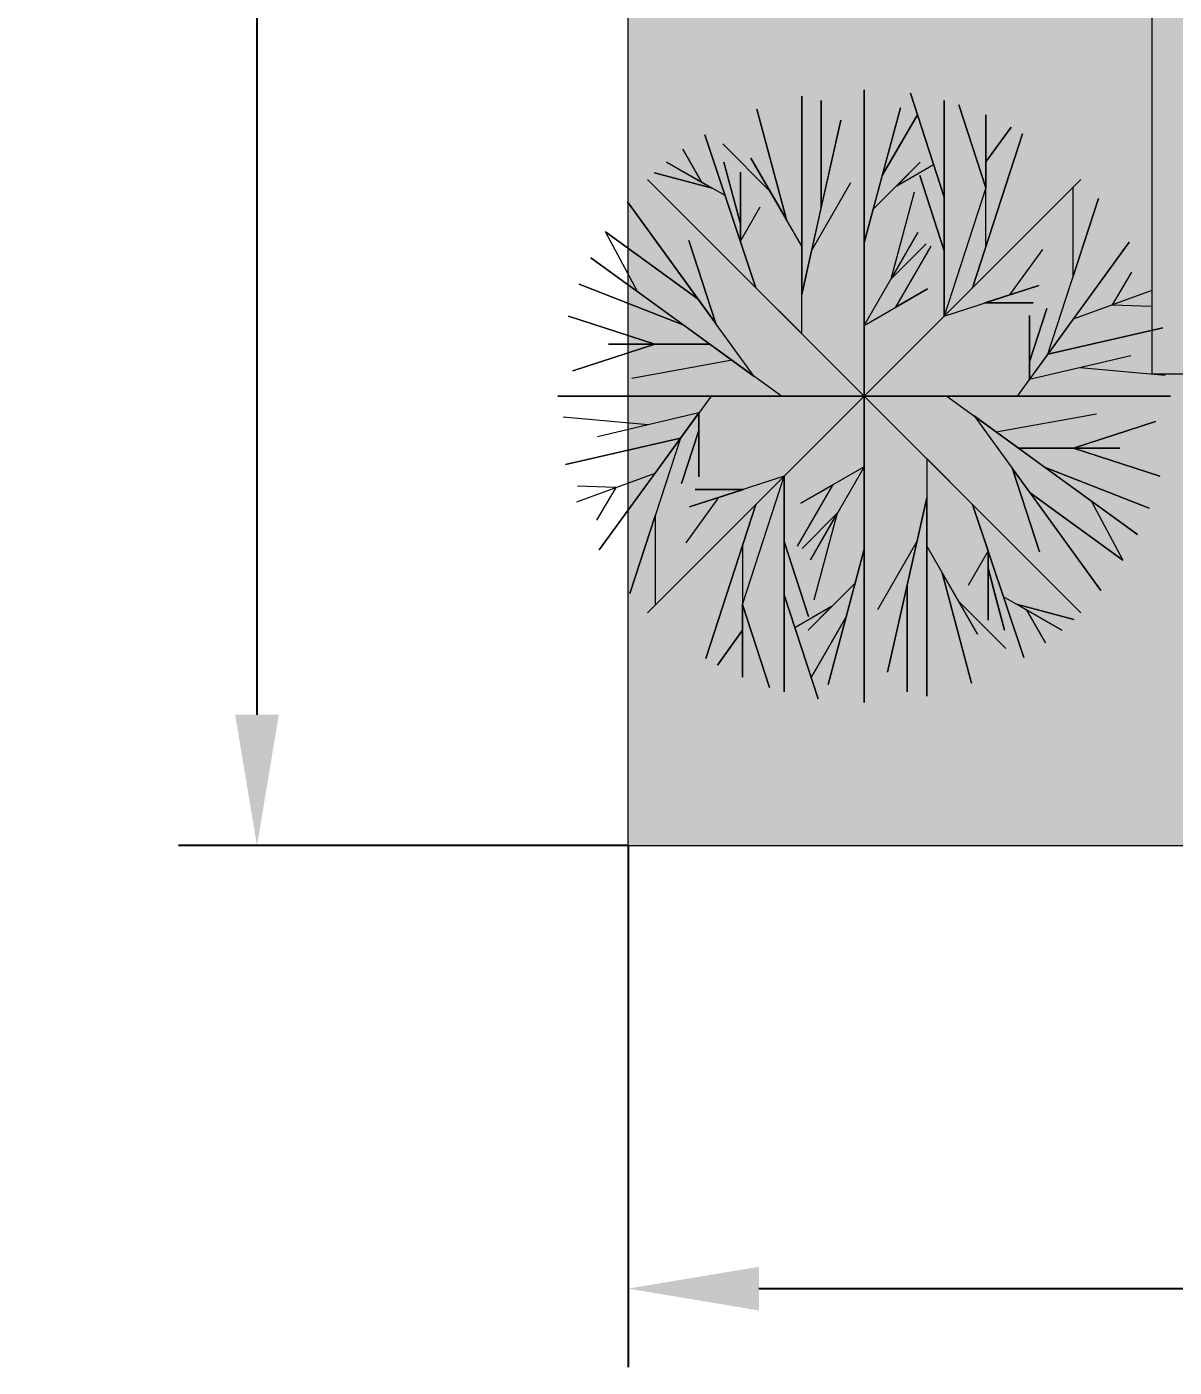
# Model space of a CAD drawing. Header units: millimetres. Extents: x 0 to 241, y -16 to 86.
# Drawn here: x 189.2 to 193.59, y -16.19 to -11.07 of the extents above; entities that cross this region are included whole.
import ezdxf

# ---------------------------------------------------------------- set-up
doc = ezdxf.new("R2010")
doc.units = ezdxf.units.MM
for name, color, linetype, lineweight in [('Warstwa1', 92, 'Continuous', 15), ('Warstwa2', 30, 'Continuous', 15), ('Warstwa3', 7, 'Continuous', 15), ('Warstwa4', 91, 'Continuous', 20)]:
    doc.layers.add(name, color=color, linetype=linetype, lineweight=lineweight)
doc.layers.add('Warstwa8', color=7, linetype='Continuous', lineweight=18, true_color=0xededed)
doc.styles.get("Standard").update_dxf_attribs({"font": 'arial.ttf'})
doc.dimstyles.new('Kopia ISO-25', dxfattribs={"dimtxt": 0.5, "dimasz": 0.5, "dimexe": 0.3, "dimexo": 0, "dimgap": 0.3, "dimtad": 1, "dimdec": 0, "dimtxsty": 'Standard', "dimcen": 2.5, "dimadec": 0, "dimazin": 0, "dimtfac": 1, "dimtdec": 0, "dimtmove": 0, "dimatfit": 3, "dimfxl": 1, "dimarcsym": 0})

# ---------------------------------------------------------------- blocks, each defined once
blk = doc.blocks.new('*D12')
at = {"layer": 'Defpoints', "color": 0, "transparency": 16777216}
for p in [(191.5, -14.2), (218.35, -14.2), (218.35, -15.8916)]:
    blk.add_point(p, dxfattribs=at)
at = {"layer": 'Warstwa3', "color": 0, "lineweight": -2, "transparency": 16777216}
for p, q in [((191.5, -14.2), (191.5, -16.1916)), ((218.35, -14.2), (218.35, -16.1916)), ((192, -15.8916), (217.85, -15.8916))]:
    blk.add_line(p, q, dxfattribs=at)
at = {"layer": 'Warstwa3', "color": 0, "transparency": 16777216}
for points in [[(192, -15.8083), (192, -15.975), (191.5, -15.8916)], [(217.85, -15.8083), (217.85, -15.975), (218.35, -15.8916)]]:
    blk.add_solid(points, dxfattribs=at)
at = {"layer": 'Warstwa3', "color": 0, "transparency": 16777216, "insert": (204.925, -15.3406), "char_height": 0.5, "attachment_point": 5}
blk.add_mtext('27', dxfattribs=at)
blk = doc.blocks.new('*D13')
at = {"layer": 'Defpoints', "color": 0, "transparency": 16777216}
for p in [(191.5, 27.2), (190.0829, -14.2), (191.5, -14.2)]:
    blk.add_point(p, dxfattribs=at)
at = {"layer": 'Warstwa3', "color": 0, "lineweight": -2, "transparency": 16777216}
for p, q in [((191.5, 27.2), (189.7829, 27.2)), ((190.0829, 26.7), (190.0829, -13.7)), ((191.5, -14.2), (189.7829, -14.2))]:
    blk.add_line(p, q, dxfattribs=at)
at = {"layer": 'Warstwa3', "color": 0, "transparency": 16777216}
for points in [[(189.9996, 26.7), (190.1663, 26.7), (190.0829, 27.2)], [(189.9996, -13.7), (190.1663, -13.7), (190.0829, -14.2)]]:
    blk.add_solid(points, dxfattribs=at)
at = {"layer": 'Warstwa3', "color": 0, "transparency": 16777216, "insert": (189.5319, 6.5), "char_height": 0.5, "attachment_point": 5, "rotation": 90}
blk.add_mtext('41', dxfattribs=at)

msp = doc.modelspace()

# ---------------------------------------------------------------- hatches: boundary and pattern name
at = {"layer": 'Warstwa4'}
h = msp.add_hatch(color=256, dxfattribs=at)
h.set_gradient(color1=(127, 255, 127), color2=(127, 255, 127), tint=1)
h.paths.add_polyline_path([(191.5, -14.2), (218.35, -14.2), (218.35, 26.2), (199.596, 26.887), (199.596, 26.817), (199.596, 26.1232), (206.7291, 25.763), (206.7291, 24.2463), (216.65, 23.8873), (216.65, -12.4), (214.3, -12.4), (193.6, -12.4), (193.5, -12.4), (193.5, 27.1103), (191.5, 27.1835)])
at = {"layer": 'Warstwa8'}
h = msp.add_hatch(dxfattribs=at)
h.set_pattern_fill('ANSI37', color=256, scale=0.001, angle=90, style=0)
h.set_pattern_definition([(135, (218.5, -14.2), (-0.00224506403, -0.00224506403), []), (225, (218.5, -14.2), (0.00224506403, -0.00224506403), [])])
h.paths.add_polyline_path([(193.5, 20.4096), (193.5, 11.7), (196.4357, 11.7, 0.414214), (197.1357, 11), (199.8, 11), (205.6797, 11), (205.3357, 10.5548, -0.414214), (205.6357, 10.2548), (209.3797, 10.2548), (209.3797, -0.3723, 0.414214), (210.8797, -1.8723), (216.65, -1.8723), (216.65, 0.1317), (216.6378, 0.1406), (216.5286, 0.345), (216.65, 0.2569), (216.65, 3.4817), (216.5549, 3.6599), (216.65, 3.5908), (216.65, 7.8411), (216.6205, 7.8626), (216.4991, 8.0898), (216.65, 7.9802), (216.65, 12.7914), (216.3609, 12.6851), (216.3609, 12.5923), (213.9609, 12.5923), (213.9609, 14.4423), (212.8109, 14.4423, -0.414214), (213.9609, 15.5923, -0.414214), (212.8109, 16.7423), (213.9609, 16.7423), (213.9609, 18.5923), (216.3609, 18.5923), (216.3609, 17.3212), (216.65, 17.3212), (216.65, 17.7834), (216.562, 17.9482), (216.65, 17.8843), (216.65, 22.4908), (216.6215, 22.5115), (216.5002, 22.7387), (216.65, 22.6299), (216.65, 23.8873), (206.7291, 24.2463), (206.7291, 25.763), (199.596, 26.1232), (199.596, 26.4096), (196.4357, 26.4096), (196.4357, 20.4096)])
h.paths.add_polyline_path([(197.1884, 15.2219), (198.7884, 15.2219), (198.7884, 14.2219), (197.1884, 14.2219)], flags=16)
h.paths.add_polyline_path([(197.1884, 13.9219), (198.7884, 13.9219), (198.7884, 12.9219), (197.1884, 12.9219)], flags=16)
h.paths.add_polyline_path([(197.1884, 12.6219), (198.7884, 12.6219), (198.7884, 11.6219), (197.1884, 11.6219)], flags=16)
h.paths.add_polyline_path([(201.4757, 14.5902), (201.5757, 14.5902), (201.5757, 13.2902), (201.4757, 13.2902)], flags=16)
h.paths.add_polyline_path([(201.4757, 13.1102), (201.5757, 13.1102), (201.5757, 11.8102), (201.4757, 11.8102)], flags=16)
h.paths.add_polyline_path([(201.9252, 18.0691), (202.2125, 18.1556), (202.2009, 17.9507)], flags=16)
h.paths.add_polyline_path([(200.9858, 22.102), (201.05, 23.2502), (200.2014, 23.2977), (200.3354, 25.6939), (206.326, 25.3588), (206.192, 22.9626), (202.1982, 23.186, -0.414214)], flags=16)
h.paths.add_polyline_path([(204.682, 14.8879), (205.282, 14.8879), (205.282, 14.1879), (204.682, 14.1879)], flags=16)
h.paths.add_polyline_path([(204.682, 14.0379), (205.282, 14.0379), (205.282, 13.3379), (204.682, 13.3379)], flags=16)
h.paths.add_polyline_path([(204.682, 13.1879), (205.282, 13.1879), (205.282, 12.4879), (204.682, 12.4879)], flags=16)
h.paths.add_polyline_path([(204.682, 12.3379), (205.282, 12.3379), (205.282, 11.6379), (204.682, 11.6379)], flags=16)
h.paths.add_polyline_path([(209.7433, 13.877), (209.8433, 13.877), (209.8433, 12.577), (209.7433, 12.577)], flags=16)
h.paths.add_polyline_path([(209.7433, 12.377), (209.8433, 12.377), (209.8433, 11.077), (209.7433, 11.077)], flags=16)
h.paths.add_polyline_path([(209.7433, 10.897), (209.8433, 10.897), (209.8433, 9.597), (209.7433, 9.597)], flags=16)
h.paths.add_polyline_path([(208.8533, 21.4478), (208.9208, 23.8469), (214.9184, 23.678), (214.8509, 21.279), (213.0016, 21.331), (212.9693, 20.1815, -0.414214), (211.8521, 21.3634, -0.414214), (210.6702, 20.2462), (210.7025, 21.3958)], flags=16)
h.paths.add_polyline_path([(212.6933, 10.797), (216.1933, 10.797), (216.1933, 9.097), (212.6933, 9.097), (212.6933, 9.797, -1), (212.6933, 10.097)], flags=16)
h.paths.add_polyline_path([(212.6933, 8.697), (216.1933, 8.697), (216.1933, 6.997), (212.6933, 6.997), (212.6933, 7.697, -1), (212.6933, 7.997)], flags=16)
h.paths.add_polyline_path([(212.6933, 6.597), (216.1933, 6.597), (216.1933, 4.897), (212.6933, 4.897), (212.6933, 5.597, -1), (212.6933, 5.897)], flags=16)
h.paths.add_polyline_path([(212.6933, 4.497), (216.1933, 4.497), (216.1933, 2.797), (212.6933, 2.797), (212.6933, 3.497, -1), (212.6933, 3.797)], flags=16)
h.paths.add_polyline_path([(212.6933, 2.397), (216.1933, 2.397), (216.1933, 0.697), (212.6933, 0.697), (212.6933, 1.397, -1), (212.6933, 1.697)], flags=16)
h.paths.add_polyline_path([(212.6933, 0.297), (216.1933, 0.297), (216.1933, -1.403), (212.6933, -1.403), (212.6933, -0.703, -1), (212.6933, -0.403)], flags=16)
h.paths.add_polyline_path([(205.6357, 10.2548), (205.6357, -0.3723), (209.3797, -0.3723), (209.3797, 10.2548)], flags=17)
h.paths.add_polyline_path([(207.8744, 8.2469), (207.977, 8.5289), (208.0796, 8.2469)], flags=16)
h.paths.add_polyline_path([(193.5, 11.7), (193.5, -3.6059), (197.375, -3.6059, -0.198912), (196.9357, -2.5452), (196.9357, 10.2548, -0.414214), (197.2357, 10.5548), (205.3357, 10.5548), (205.6797, 11), (199.8, 11), (197.1357, 11, -0.414214), (196.4357, 11.7)])
h.paths.add_polyline_path([(194.9983, 7.3509), (194.8957, 7.6329), (195.1009, 7.6329)], flags=16)
h.paths.add_polyline_path([(213.7649, -1.8723), (211.65, -7.4), (211.65, -12.4), (216.6347, -12.4), (216.65, -12.3529), (216.65, -11.4025), (216.5388, -11.1942), (216.65, -11.275), (216.65, -6.6888), (216.6342, -6.6592), (216.65, -6.6707), (216.65, -2.6839), (216.594, -2.5789), (216.65, -2.6196), (216.65, -1.8723)])
h.paths.add_polyline_path([(209.3797, -0.3723), (205.6357, -0.3723), (205.6357, -2.5452), (208.65, -7.4), (208.65, -12.4), (209.0855, -12.4), (209.1236, -12.334), (209.145, -12.4), (211.65, -12.4), (211.65, -7.4), (213.7649, -1.8723), (210.8797, -1.8723, -0.414214)])
h.paths.add_polyline_path([(211.8946, -5.7811), (212.1765, -5.8837), (211.8946, -5.9863)], flags=16)
h.paths.add_polyline_path([(208.476, -1.991), (208.4137, -1.6975), (208.6501, -1.8822)], flags=16)
h.paths.add_polyline_path([(205.6357, -2.5452, -0.414214), (204.1357, -4.0452), (203.15, -4.0452), (203.15, -7.4), (203.15, -12.4), (208.65, -12.4), (208.65, -7.4)])
h.paths.add_polyline_path([(198.4357, -4.0452, -0.198912), (197.375, -3.6059), (193.5, -3.6059), (193.5, -12.3979), (193.5229, -12.4), (197.19, -12.4), (197.19, -12.2864), (197.2, -7.4), (197.2, -12.4), (197.3566, -12.4), (197.3726, -12.3722), (197.3816, -12.4), (203.15, -12.4), (203.15, -7.4), (203.15, -4.0452)])
h.paths.add_polyline_path([(201.7499, -5.7811), (202.0318, -5.8837), (201.7499, -5.9863)], flags=16)
h.paths.add_polyline_path([(195.8415, -10.0982), (195.8415, -10.0329, 1.765487), (194.6697, -9.1767), (194.6182, -9.1032, -1.717481)], flags=16)
h.paths.add_polyline_path([(195.7903, -9.718), (195.7903, -10.6895, -0.955498), (195.7603, -11.3478, -0.955498), (195.7303, -10.6895), (195.7303, -10.1026), (195.1703, -10.1026), (195.1703, -10.0426), (195.7303, -10.0426), (195.7303, -9.778), (194.9303, -9.778), (194.2707, -8.836), (193.9173, -8.8695), (193.9122, -8.8108), (194.3107, -8.776), (194.9703, -9.718)], flags=16)
h.paths.add_polyline_path([(197.1357, 10.2548), (197.1357, 1.9548), (205.4357, 1.9548), (205.4357, 10.2548)], flags=17)
h.paths.add_polyline_path([(199.7357, 3.3548), (199.7357, 2.2048, -0.414214), (198.5857, 3.3548, -0.414214), (197.4357, 2.2048), (197.4357, 3.3548), (197.4357, 10.0548), (198.4357, 10.0548, -1), (198.7357, 10.0548), (199.7357, 10.0548)], flags=16)
h.paths.add_polyline_path([(200.1357, 10.0548), (201.1357, 10.0548, -1), (201.4357, 10.0548), (202.4357, 10.0548), (202.4357, 3.3548), (202.4357, 2.2048, -0.414214), (201.2857, 3.3548, -0.414214), (200.1357, 2.2048), (200.1357, 3.3548)], flags=16)
h.paths.add_polyline_path([(199.8357, 9.2048), (199.8357, 9.4048), (200.0357, 9.4048), (200.0357, 9.2048)], flags=16)
h.paths.add_polyline_path([(200.0357, 4.1048), (200.0357, 3.9048), (199.8357, 3.9048), (199.8357, 4.1048)], flags=16)
h.paths.add_polyline_path([(202.8357, 10.0548), (203.8357, 10.0548, -1), (204.1357, 10.0548), (205.1357, 10.0548), (205.1357, 3.3548), (205.1357, 2.2048, -0.414214), (203.9857, 3.3548, -0.414214), (202.8357, 2.2048), (202.8357, 3.3548)], flags=16)
h.paths.add_polyline_path([(197.3857, 9.2048), (197.1857, 9.2048), (197.1857, 9.4048), (197.3857, 9.4048)], flags=16)
h.paths.add_polyline_path([(202.5357, 9.2048), (202.5357, 9.4048), (202.7357, 9.4048), (202.7357, 9.2048)], flags=16)
h.paths.add_polyline_path([(197.3857, 4.1048), (197.3857, 3.9048), (197.1857, 3.9048), (197.1857, 4.1048)], flags=16)
h.paths.add_polyline_path([(202.5357, 4.1048), (202.7357, 4.1048), (202.7357, 3.9048), (202.5357, 3.9048)], flags=16)
h.paths.add_polyline_path([(205.1854, 9.2575), (205.1854, 9.4575), (205.3854, 9.4575), (205.3854, 9.2575)], flags=16)
h.paths.add_polyline_path([(205.1854, 4.1575), (205.3854, 4.1575), (205.3854, 3.9575), (205.1854, 3.9575)], flags=16)
h.paths.add_polyline_path([(198.7464, 21.6634), (198.7464, 25.4801), (197.0978, 25.4801), (197.0978, 21.6634)], flags=24)

# ---------------------------------------------------------------- linework, layer by layer
at = {"layer": 'Warstwa1'}
for p, q in [((192.1634, -12.2446), (192.1634, -11.3379)), ((192.1634, -11.3379), (192.1634, -11.9104)), ((192.2381, -11.7619), (192.2381, -11.3538)), ((192.2381, -11.3538), (192.2381, -11.7619)), ((192.402, -13.6533), (192.402, -11.3133)), ((192.402, -11.3133), (192.402, -12.4833)), ((192.402, -12.4833), (192.402, -11.3133)), ((192.402, -11.3133), (192.402, -13.6533)), ((192.7074, -11.7239), (192.5783, -11.3266)), ((192.5783, -11.3266), (192.7074, -11.7239)), ((192.7074, -11.7239), (192.7074, -11.3538)), ((192.7074, -11.3538), (192.7074, -11.9283)), ((192.1048, -11.8089), (191.9919, -11.3875)), ((191.9919, -11.3875), (192.1048, -11.8089)), ((192.402, -11.8983), (192.5402, -11.3827)), ((192.5402, -11.3827), (192.4711, -11.6405)), ((192.4711, -11.6405), (192.605, -11.4087)), ((192.605, -11.4087), (192.4711, -11.6405)), ((192.8665, -11.6882), (192.7633, -11.3705)), ((192.7633, -11.3705), (192.8665, -11.6882)), ((192.8665, -11.5891), (192.8665, -11.4094)), ((192.8665, -11.4094), (192.8665, -11.6882)), ((192.1634, -12.0948), (192.3128, -11.4291)), ((192.3128, -11.4291), (192.2381, -11.7619)), ((192.8665, -11.5891), (192.9629, -11.4565)), ((192.9629, -11.4565), (192.8665, -11.5891)), ((191.9884, -12.0696), (191.7929, -11.4851)), ((191.7929, -11.4851), (191.9884, -12.0696)), ((192.8157, -12.0696), (193.0067, -11.4817)), ((193.0067, -11.4817), (192.8157, -12.0696)), ((191.782, -11.6669), (191.7091, -11.5406)), ((191.7091, -11.5406), (191.782, -11.6669)), ((192.042, -11.7003), (191.8616, -11.5198)), ((191.8707, -11.7177), (191.6474, -11.5892)), ((191.6474, -11.5892), (191.782, -11.6669)), ((191.929, -11.8259), (191.8657, -11.5896)), ((191.8657, -11.5896), (191.8973, -11.7077)), ((192.1634, -11.9104), (191.9694, -11.5744)), ((191.9694, -11.5744), (192.1048, -11.8089)), ((192.4366, -11.7694), (192.616, -11.59)), ((192.616, -11.59), (192.5263, -11.6797)), ((192.5263, -11.6797), (192.6667, -11.5986)), ((192.8665, -11.9132), (192.8665, -11.5891)), ((192.402, -12.4833), (191.5747, -11.656)), ((191.5747, -11.656), (193.2293, -13.3106)), ((191.5747, -13.3106), (193.2293, -11.656)), ((191.821, -11.6894), (191.601, -11.6305)), ((191.601, -11.6305), (191.821, -11.6894)), ((191.782, -11.6669), (191.821, -11.6894)), ((191.929, -11.892), (191.929, -11.6275)), ((191.929, -11.6275), (191.929, -11.892)), ((192.2007, -11.9284), (192.3512, -11.6677)), ((192.4711, -11.6405), (192.402, -11.8983)), ((192.402, -12.4833), (193.2293, -11.656)), ((192.7074, -11.9283), (192.6141, -11.6413)), ((192.6141, -11.6413), (192.7074, -11.9283)), ((191.8973, -11.7077), (191.929, -11.8259)), ((192.1048, -11.8089), (192.042, -11.7003)), ((192.5047, -12.0358), (192.5937, -11.7036)), ((192.8665, -11.6882), (192.7074, -12.1779)), ((193.2003, -12.0258), (193.2003, -11.6851)), ((191.9822, -12.408), (191.4976, -11.741)), ((191.4976, -11.741), (191.7682, -12.1134)), ((191.929, -11.892), (191.929, -11.7598)), ((191.929, -11.7598), (191.929, -11.8259)), ((191.929, -11.892), (192.005, -11.7604)), ((192.2381, -11.7619), (192.1634, -12.0948)), ((192.402, -11.8983), (192.4366, -11.7694)), ((192.7074, -12.1779), (192.7074, -11.7239)), ((193.1039, -12.3225), (193.2966, -11.7292)), ((193.2966, -11.7292), (193.2003, -12.0258)), ((191.7682, -12.1134), (191.4142, -11.8563)), ((191.4142, -11.8563), (191.7682, -12.1134)), ((191.5356, -12.0835), (191.4142, -11.8563)), ((191.929, -11.8259), (191.929, -11.892)), ((192.402, -12.2137), (192.6074, -11.858)), ((192.6074, -11.858), (192.5047, -12.0358)), ((191.8356, -12.2062), (191.7326, -11.8892)), ((191.7326, -11.8892), (191.8356, -12.2062)), ((191.9884, -12.0696), (191.929, -11.892)), ((192.1634, -11.9104), (192.1634, -12.0948)), ((192.402, -11.8983), (192.402, -12.2137)), ((192.5047, -12.0358), (192.6388, -11.9017)), ((192.6388, -11.9017), (192.5047, -12.0358)), ((192.523, -12.1438), (192.6576, -11.9108)), ((192.8157, -12.0696), (192.8665, -11.9132)), ((192.9581, -12.0965), (193.0837, -11.9236)), ((192.987, -12.4833), (193.4139, -11.8958)), ((193.4139, -11.8958), (193.2004, -12.1896)), ((192.0859, -12.4833), (191.3583, -11.9547)), ((191.3583, -11.9547), (191.7129, -12.2123)), ((192.1634, -12.0948), (192.2007, -11.9284)), ((192.7074, -11.9283), (192.7074, -12.1779)), ((193.3503, -12.1344), (193.4241, -12.0098)), ((191.7129, -12.2123), (191.3132, -12.0551)), ((191.3132, -12.0551), (191.7129, -12.2123)), ((191.9884, -12.0696), (191.9884, -12.0696)), ((191.9884, -12.0696), (192.1634, -12.2446)), ((192.8157, -12.0696), (192.402, -12.4833)), ((192.402, -12.2137), (192.644, -12.0739)), ((192.644, -12.0739), (192.523, -12.1438)), ((192.7074, -12.1779), (193.0686, -12.0606)), ((193.0686, -12.0606), (192.8634, -12.1272)), ((193.5001, -12.0793), (193.2004, -12.1896)), ((193.5001, -12.0793), (193.2004, -12.1896)), ((193.5001, -12.0793), (193.5001, -12.0793)), ((193.5001, -12.0793), (193.5001, -12.0793)), ((193.5001, -12.0793), (193.5001, -12.0793)), ((193.5001, -12.0793), (193.5001, -12.0793)), ((193.5001, -12.0793), (193.5001, -12.0793)), ((193.5001, -12.0793), (193.5001, -12.0793)), ((191.7682, -12.1134), (191.8356, -12.2062)), ((192.8634, -12.1272), (192.9581, -12.0965)), ((192.8634, -12.1272), (193.047, -12.1272)), ((193.047, -12.1272), (192.8634, -12.1272)), ((191.6027, -12.2848), (191.2727, -12.1776)), ((191.2727, -12.1776), (191.6027, -12.2848)), ((193.0337, -12.3521), (193.0997, -12.1491)), ((193.0997, -12.1491), (193.0337, -12.3521)), ((193.0337, -12.419), (193.0337, -12.175)), ((193.0337, -12.175), (193.0337, -12.3521)), ((193.3503, -12.1344), (193.3503, -12.1344)), ((193.3503, -12.1344), (193.497, -12.1396)), ((191.7129, -12.2123), (191.8127, -12.2848)), ((193.2004, -12.1896), (193.1039, -12.3225)), ((193.1039, -12.3225), (193.5425, -12.222)), ((193.5425, -12.222), (193.1039, -12.3225)), ((193.2004, -12.1896), (193.2004, -12.1896)), ((193.2004, -12.1896), (193.2004, -12.1896)), ((193.2004, -12.1896), (193.2004, -12.1896)), ((191.6027, -12.2848), (191.2889, -12.3867)), ((191.2889, -12.3867), (191.6027, -12.2848)), ((191.8127, -12.2848), (191.4259, -12.2848)), ((191.4259, -12.2848), (191.6027, -12.2848)), ((191.6027, -12.2848), (191.8127, -12.2848)), ((191.8127, -12.2848), (191.9822, -12.408)), ((193.1039, -12.3225), (193.0337, -12.419)), ((193.0337, -12.419), (193.4203, -12.3279)), ((191.8975, -12.3464), (191.5147, -12.4159)), ((193.0337, -12.3521), (193.0337, -12.419)), ((193.227, -12.3734), (193.5518, -12.4026)), ((192.402, -12.4833), (191.232, -12.4833)), ((191.232, -12.4833), (193.572, -12.4833)), ((192.1546, -12.4833), (191.232, -12.4833)), ((191.817, -12.4833), (191.3902, -13.0708)), ((192.402, -12.4833), (191.5747, -13.3106)), ((191.817, -12.4833), (192.1546, -12.4833)), ((191.817, -12.4833), (192.0859, -12.4833)), ((191.9884, -12.8969), (192.402, -12.4833)), ((192.402, -12.4833), (192.402, -13.6533)), ((193.572, -12.4833), (192.402, -12.4833)), ((193.2293, -13.3106), (192.402, -12.4833)), ((192.402, -13.6533), (192.402, -12.4833)), ((192.402, -12.4833), (193.572, -12.4833)), ((192.402, -12.4833), (193.2293, -13.3106)), ((192.987, -12.4833), (192.6494, -12.4833)), ((192.6494, -12.4833), (193.572, -12.4833)), ((192.987, -12.4833), (192.7182, -12.4833)), ((192.7182, -12.4833), (193.4458, -13.0119)), ((191.577, -12.5931), (191.2523, -12.564)), ((191.7703, -12.5476), (191.3837, -12.6387)), ((191.7002, -12.6441), (191.7703, -12.5476)), ((191.7703, -12.5476), (191.7703, -12.7916)), ((191.7703, -12.6145), (191.7703, -12.5476)), ((192.9914, -12.6818), (192.8218, -12.5586)), ((192.8218, -12.5586), (193.3064, -13.2256)), ((192.9066, -12.6202), (193.2894, -12.5506)), ((193.2014, -12.6818), (193.5151, -12.5798)), ((193.5151, -12.5798), (193.2014, -12.6818)), ((191.7703, -12.6145), (191.7044, -12.8175)), ((191.7044, -12.8175), (191.7703, -12.6145)), ((191.7703, -12.7916), (191.7703, -12.6145)), ((191.7002, -12.6441), (191.2616, -12.7446)), ((191.2616, -12.7446), (191.7002, -12.6441)), ((191.7002, -12.6441), (191.5074, -13.2373)), ((191.6036, -12.777), (191.7002, -12.6441)), ((193.0912, -12.7543), (192.9914, -12.6818)), ((192.9914, -12.6818), (193.3782, -12.6818)), ((193.2014, -12.6818), (192.9914, -12.6818)), ((193.3782, -12.6818), (193.2014, -12.6818)), ((193.2014, -12.6818), (193.5314, -12.789)), ((193.5314, -12.789), (193.2014, -12.6818)), ((192.8157, -12.8969), (192.6407, -12.722)), ((192.6407, -12.722), (192.6407, -13.6287)), ((191.304, -12.8873), (191.6036, -12.777)), ((191.304, -12.8873), (191.6036, -12.777)), ((191.3902, -13.0708), (191.6036, -12.777)), ((191.6036, -12.777), (191.6036, -12.777)), ((191.6036, -12.777), (191.6036, -12.777)), ((191.6036, -12.777), (191.6036, -12.777)), ((192.0967, -12.7887), (191.7354, -12.906)), ((191.9375, -13.2784), (192.0967, -12.7887)), ((192.0967, -12.7887), (192.0967, -13.2427)), ((192.0967, -13.0382), (192.0967, -12.7887)), ((192.402, -12.7529), (192.16, -12.8926)), ((192.402, -12.7529), (192.1967, -13.1086)), ((192.402, -13.0683), (192.402, -12.7529)), ((193.0358, -12.8531), (192.9685, -12.7604)), ((192.9685, -12.7604), (193.0714, -13.0773)), ((193.0714, -13.0773), (192.9685, -12.7604)), ((193.4458, -13.0119), (193.0912, -12.7543)), ((193.0912, -12.7543), (193.4909, -12.9115)), ((193.4909, -12.9115), (193.0912, -12.7543)), ((191.4538, -12.8321), (191.307, -12.8269)), ((191.4538, -12.8321), (191.38, -12.9568)), ((191.4538, -12.8321), (191.4538, -12.8321)), ((191.7354, -12.906), (191.9407, -12.8393)), ((191.9407, -12.8393), (191.7571, -12.8393)), ((191.7571, -12.8393), (191.9407, -12.8393)), ((191.9407, -12.8393), (191.846, -12.8701)), ((192.281, -12.8228), (192.1465, -13.0558)), ((192.16, -12.8926), (192.281, -12.8228)), ((191.304, -12.8873), (191.304, -12.8873)), ((191.304, -12.8873), (191.304, -12.8873)), ((191.304, -12.8873), (191.304, -12.8873)), ((191.304, -12.8873), (191.304, -12.8873)), ((191.304, -12.8873), (191.304, -12.8873)), ((191.304, -12.8873), (191.304, -12.8873)), ((191.846, -12.8701), (191.7203, -13.043)), ((191.9884, -12.8969), (191.7973, -13.4849)), ((191.7973, -13.4849), (191.9884, -12.8969)), ((191.9884, -12.8969), (191.9375, -13.0534)), ((192.6407, -12.8718), (192.4912, -13.5375)), ((192.566, -13.2047), (192.6407, -12.8718)), ((192.6407, -12.8718), (192.6033, -13.0382)), ((192.6407, -13.0561), (192.6407, -12.8718)), ((192.8157, -12.8969), (193.0112, -13.4815)), ((193.0112, -13.4815), (192.8157, -12.8969)), ((192.8157, -12.8969), (192.8157, -12.8969)), ((192.8157, -12.8969), (192.8751, -13.0745)), ((193.3064, -13.2256), (193.0358, -12.8531)), ((193.0358, -12.8531), (193.3898, -13.1103)), ((193.3898, -13.1103), (193.0358, -12.8531)), ((193.2685, -12.8831), (193.3898, -13.1103)), ((191.5074, -13.2373), (191.6038, -12.9407)), ((191.6038, -12.9407), (191.6038, -13.2815)), ((192.2994, -12.9308), (192.1652, -13.0649)), ((192.1652, -13.0649), (192.2994, -12.9308)), ((192.1967, -13.1086), (192.2994, -12.9308)), ((192.2994, -12.9308), (192.2103, -13.263)), ((192.0967, -13.6127), (192.0967, -13.0382)), ((192.0967, -13.0382), (192.1899, -13.3253)), ((192.1899, -13.3253), (192.0967, -13.0382)), ((192.6033, -13.0382), (192.4528, -13.2989)), ((191.9375, -13.0534), (191.9375, -13.3775)), ((192.402, -13.0683), (192.2639, -13.5839)), ((192.333, -13.3261), (192.402, -13.0683)), ((192.402, -13.0683), (192.3675, -13.1972)), ((192.6407, -13.6287), (192.6407, -13.0561)), ((192.6407, -13.0561), (192.8347, -13.3922)), ((192.8751, -13.0745), (192.7991, -13.2062)), ((192.8751, -13.0745), (192.8751, -13.339)), ((192.8751, -13.339), (192.8751, -13.0745)), ((192.8751, -13.0745), (192.8751, -13.2068)), ((192.8751, -13.1407), (192.8751, -13.0745)), ((192.8751, -13.2068), (192.8751, -13.1407)), ((192.8751, -13.1407), (192.9384, -13.377)), ((192.9067, -13.2588), (192.8751, -13.1407)), ((192.3675, -13.1972), (192.1881, -13.3766)), ((192.4912, -13.5375), (192.566, -13.2047)), ((192.566, -13.2047), (192.566, -13.6128)), ((192.566, -13.6128), (192.566, -13.2047)), ((192.8347, -13.3922), (192.6993, -13.1576)), ((192.6993, -13.1576), (192.8122, -13.579)), ((192.8122, -13.579), (192.6993, -13.1576)), ((192.6993, -13.1576), (192.7621, -13.2663)), ((192.0967, -13.2427), (192.2258, -13.6399)), ((192.2258, -13.6399), (192.0967, -13.2427)), ((192.0967, -13.2427), (192.0967, -13.6127)), ((192.9334, -13.2489), (193.1567, -13.3774)), ((191.9375, -13.5571), (191.9375, -13.2784)), ((191.9375, -13.2784), (192.0408, -13.5961)), ((192.0408, -13.5961), (191.9375, -13.2784)), ((192.2778, -13.2869), (192.1374, -13.368)), ((192.1881, -13.3766), (192.2778, -13.2869)), ((192.7621, -13.2663), (192.9425, -13.4467)), ((192.9384, -13.377), (192.9067, -13.2588)), ((193.0221, -13.2997), (192.9831, -13.2772)), ((192.9831, -13.2772), (193.203, -13.3361)), ((193.203, -13.3361), (192.9831, -13.2772)), ((193.1567, -13.3774), (193.0221, -13.2997)), ((193.0221, -13.2997), (193.095, -13.426)), ((193.095, -13.426), (193.0221, -13.2997)), ((192.333, -13.3261), (192.1991, -13.5579)), ((192.1991, -13.5579), (192.333, -13.3261)), ((192.2639, -13.5839), (192.333, -13.3261)), ((191.9375, -13.3775), (191.8412, -13.5101)), ((191.8412, -13.5101), (191.9375, -13.3775)), ((191.9375, -13.3775), (191.9375, -13.5571))]:
    msp.add_line(p, q, dxfattribs=at)
at = {"layer": 'Warstwa2'}
for q in [(191.5, 27.2), (218.35, -14.2)]:
    msp.add_line((191.5, -14.2), q, dxfattribs=at)
at = {"layer": 'Warstwa3'}
for p in [(193.5, 27.1127), (214.2874, -12.4)]:
    msp.add_line(p, (193.5, -12.4), dxfattribs=at)

# ---------------------------------------------------------------- dimensions: what is measured, and where the dimension line sits
dim = msp.add_linear_dim(base=(190.0829, -14.2), p1=(191.5, 27.2), p2=(191.5, -14.2), angle=90, dimstyle='Kopia ISO-25', dxfattribs=at)
dim.commit()
dim.dimension.update_dxf_attribs({"geometry": '*D13', "text_midpoint": (189.5319, 6.5)})
dim = msp.add_linear_dim(base=(218.35, -15.8916), p1=(191.5, -14.2), p2=(218.35, -14.2), dimstyle='Kopia ISO-25', dxfattribs=at)
dim.commit()
dim.dimension.update_dxf_attribs({"geometry": '*D12', "text_midpoint": (204.925, -15.3406)})

doc.saveas('drawing.dxf')
